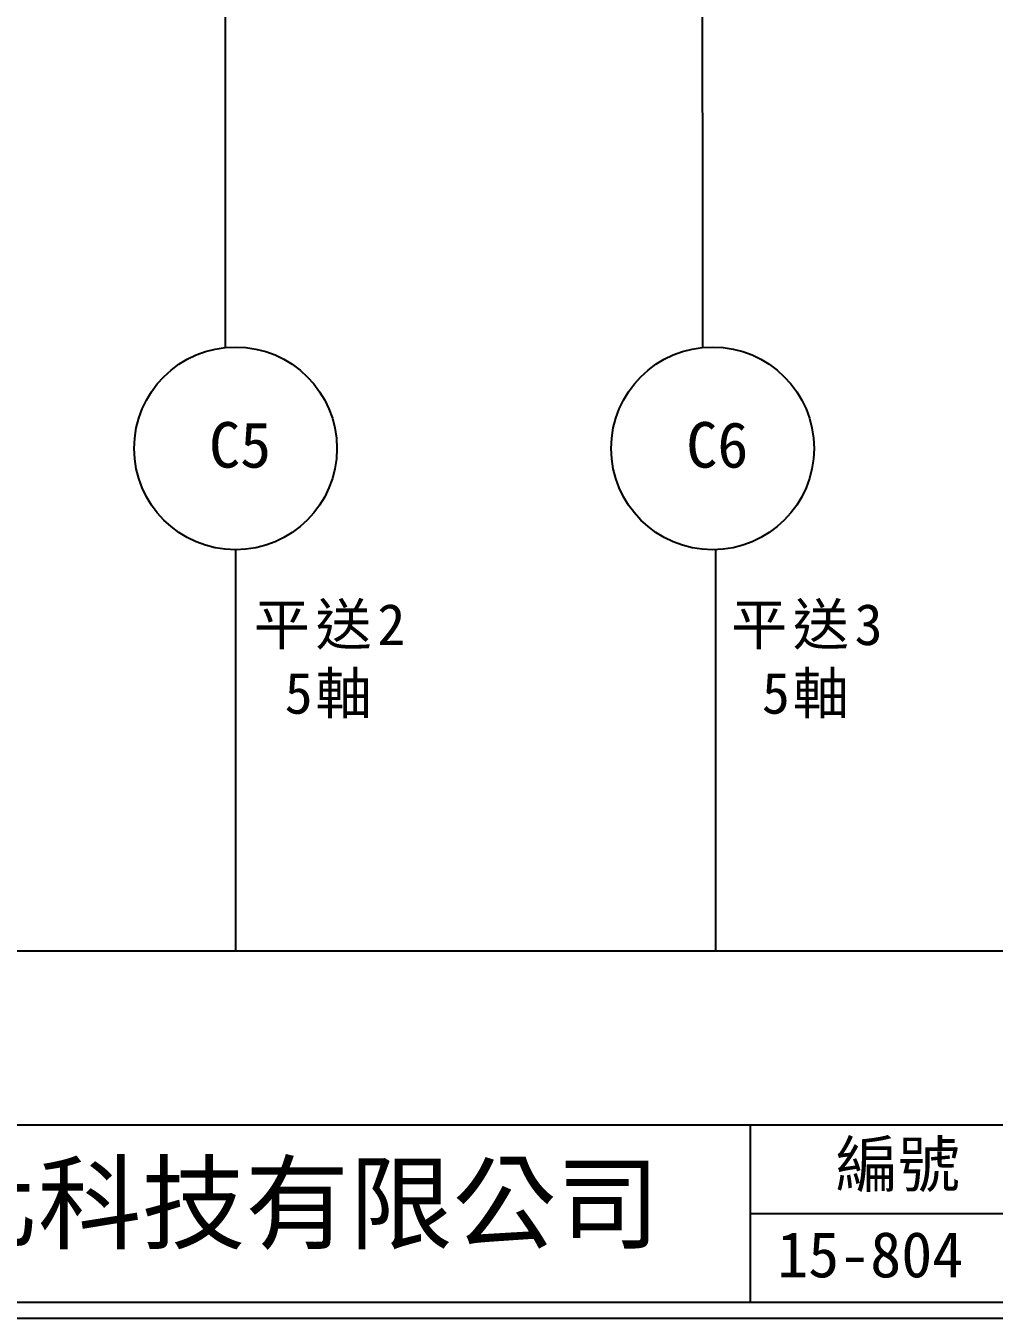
# Model space of a CAD drawing. Extents: x 10 to 297, y 3 to 207.
# Drawn here: x 88.6 to 165, y 3 to 105 of the extents above; entities that cross this region are included whole.
import ezdxf

# ---------------------------------------------------------------- set-up
doc = ezdxf.new("R2010")
doc.units = 0
doc.layers.get('0').update_dxf_attribs({"linetype": 'CONTINUOUS'})
doc.layers.add('圖框層', color=7, linetype='CONTINUOUS')
doc.layers.add('標尺寸層', color=3, linetype='CONTINUOUS')
doc.styles.add('STSL', font='kaiu.ttf')
doc.styles.add('標楷體', font='kaiu.ttf')

msp = doc.modelspace()

# ---------------------------------------------------------------- linework, layer by layer
for p, q in [((104.29, 112.96), (104.31, 88.94)), ((141.95, 112.96), (141.96, 88.94))]:
    msp.add_line(p, q)
for centre in [(105.12, 71.64), (142.77, 71.64)]:
    msp.add_circle(centre, 8)
at = {"layer": '圖框層', "color": 7}
for p, q in [((11.25, 18.25), (295.75, 18.25)), ((145.75, 4.25), (145.75, 18.25)), ((145.75, 11.25), (295.75, 11.25)), ((11.25, 4.25), (295.75, 4.25)), ((10, 3), (297, 3))]:
    msp.add_line(p, q, dxfattribs=at)
at = {"layer": '標尺寸層', "color": 7}
for p, q in [((104.31, 88.94), (104.31, 79.6)), ((141.96, 88.94), (141.96, 79.6)), ((105.12, 63.64), (105.12, 31.99)), ((143, 63.65), (143, 32)), ((54.09, 32), (235, 32))]:
    msp.add_line(p, q, dxfattribs=at)

# ---------------------------------------------------------------- texts
at = {"color": 0, "char_height": 3.25, "width": 29.841, "attachment_point": 2, "style": '標楷體'}
for s, insert in [('{\\T1.1;平送2\\P5軸}', (112.65, 59.37)), ('{\\T1.1;平送3\\P5軸}', (150.31, 59.37))]:
    msp.add_mtext(s, dxfattribs=dict(at, insert=insert))
at = {"layer": '圖框層', "color": 4, "style": 'STSL'}
for s, height, p in [('C5', 3.6, (103.03, 70.12)), ('C6', 3.6, (140.69, 70.12)), ('編號', 3.6, (152.47, 13.34)), ('泓陞自動化科技有限公司', 6, (48.6, 9.08)), ('15-804', 3.6, (147.86, 6.22))]:
    msp.add_text(s, height=height, dxfattribs=at).set_placement(p)

doc.saveas('drawing.dxf')
